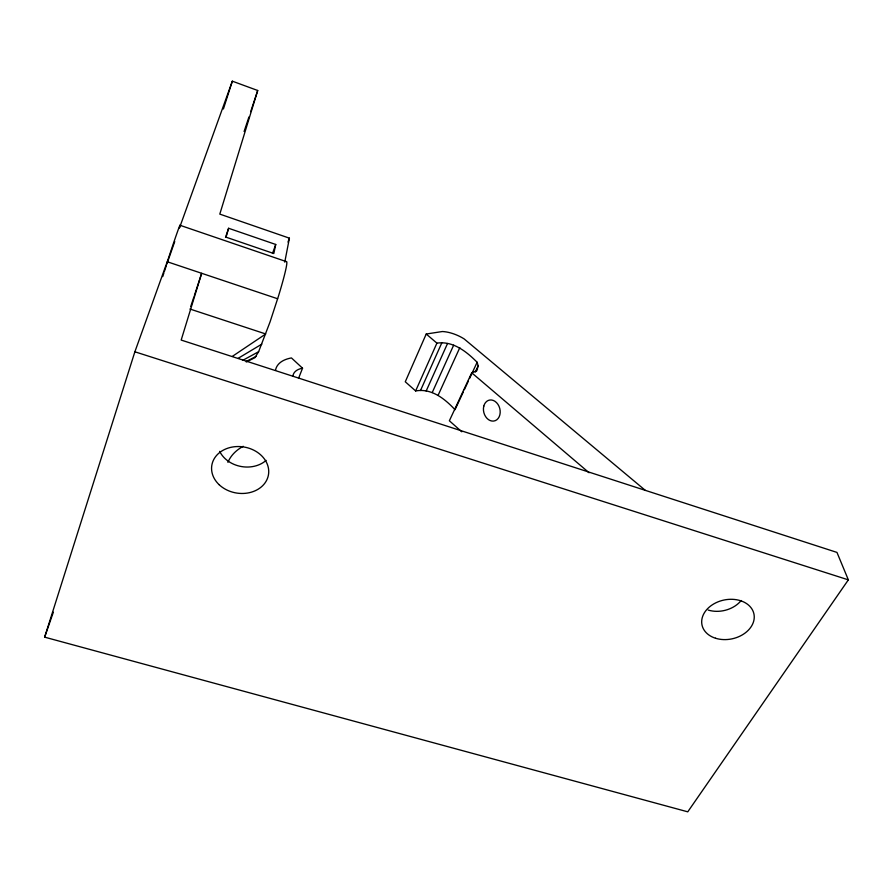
<?xml version="1.0" encoding="UTF-8"?>
<svg xmlns="http://www.w3.org/2000/svg" width="893" height="893" viewBox="0 0 893 893"><rect width="100%" height="100%" fill="white"/><g stroke="black" fill="none" stroke-linecap="round" stroke-linejoin="round"><path stroke-width="1.34" d="M476.416 371.488L478.179 365.884L477.13 362.268C466.514 351.563 453.019 340.769 436.911 343.135L426.218 334.027L405.277 381.78L415.636 390.944C431.52 388.02 444.881 398.881 455.028 409.708L463.177 392.239M284.755 262.151L289.41 238.163L219.801 214.108L257.709 90.494L232.336 81.174L179.582 227.659M275.736 244.47L273.816 253.534L226.052 237.181L228.608 228.273L275.736 244.47L272.488 253.478M194.384 295.505L201.662 273.291L181.179 340.066L836.964 552.41L848.35 579.858L687.766 811.826L44.65 637.155L134.876 351.786L168.13 259.227A51.437 0.77 -71.9 0 1 179.426 227.86M223.406 108.991L232.336 81.174M162.705 276.607L163.921 272.89M164.323 271.662L166.344 265.534M244.102 131.505L248.935 116.95M250.687 111.658L257.709 90.494M190.711 306.567L193.948 296.811M166.745 264.306L174.738 241.568M225.516 237.404L228.608 228.273M44.65 637.155L53.346 612.207M287.981 242.081L289.41 238.163M246.267 362.011L254.918 357.658L258.613 351.73L270.021 322.005L278.437 296.253A50.577 3.271 -71.8 0 0 286.329 261.604L180.062 225.304M298.53 378.431L302.537 368.195L291.453 357.937A47.229 23.72 21.7 0 0 275.524 370.238M415.636 390.944L436.911 343.135M420.525 390.475L441.823 342.812M426.162 391.034L447.527 343.504M432.212 392.574L453.666 345.156M438.251 394.996L459.817 347.645M477.588 368.976L475.389 371.332L471.716 372.783L449.369 420.782L461.815 431.799M464.338 389.739L468.412 380.998M469.573 378.498L477.13 362.268M475.255 372.135L478.179 365.884M232.28 356.43L265.734 333.971L189.908 309.011M238.074 358.361L261.839 344.118M242.74 360.348L258.613 351.73M246.356 361.375L256.258 356.329M426.218 334.027L442.359 331.526A23.754 10.649 24.4 0 1 464.148 338.916L645.416 490.458M134.876 351.786L848.35 579.858M167.292 261.772L277.645 298.764M471.716 372.783L589.079 472.743M266.114 460.386A27.895 22.917 9.8 0 1 219.678 451.356M741.157 600.543A25.852 19.579 -12.4 0 1 708.205 610.075M292.937 375.875A29 14.567 21.7 0 1 302.537 368.195M227.916 462.351A86.041 49.015 22 0 1 243.242 446.299M715.527 638.238A26.556 19.825 -12.1 0 0 754.239 616.393A26.556 19.825 -12.1 0 0 714.121 603.713A26.556 19.825 -12.1 0 0 715.527 638.238M219.053 484.62A28.71 23.307 9.5 0 0 267.398 478.592A28.71 23.307 9.5 0 0 233.999 446.79A28.71 23.307 9.5 0 0 219.053 484.62M483.783 406.17A10.716 8.216 75.6 0 0 493.706 421.061A10.716 8.216 75.6 0 0 497.937 404.35A10.716 8.216 75.6 0 0 483.783 406.17"/></g></svg>
